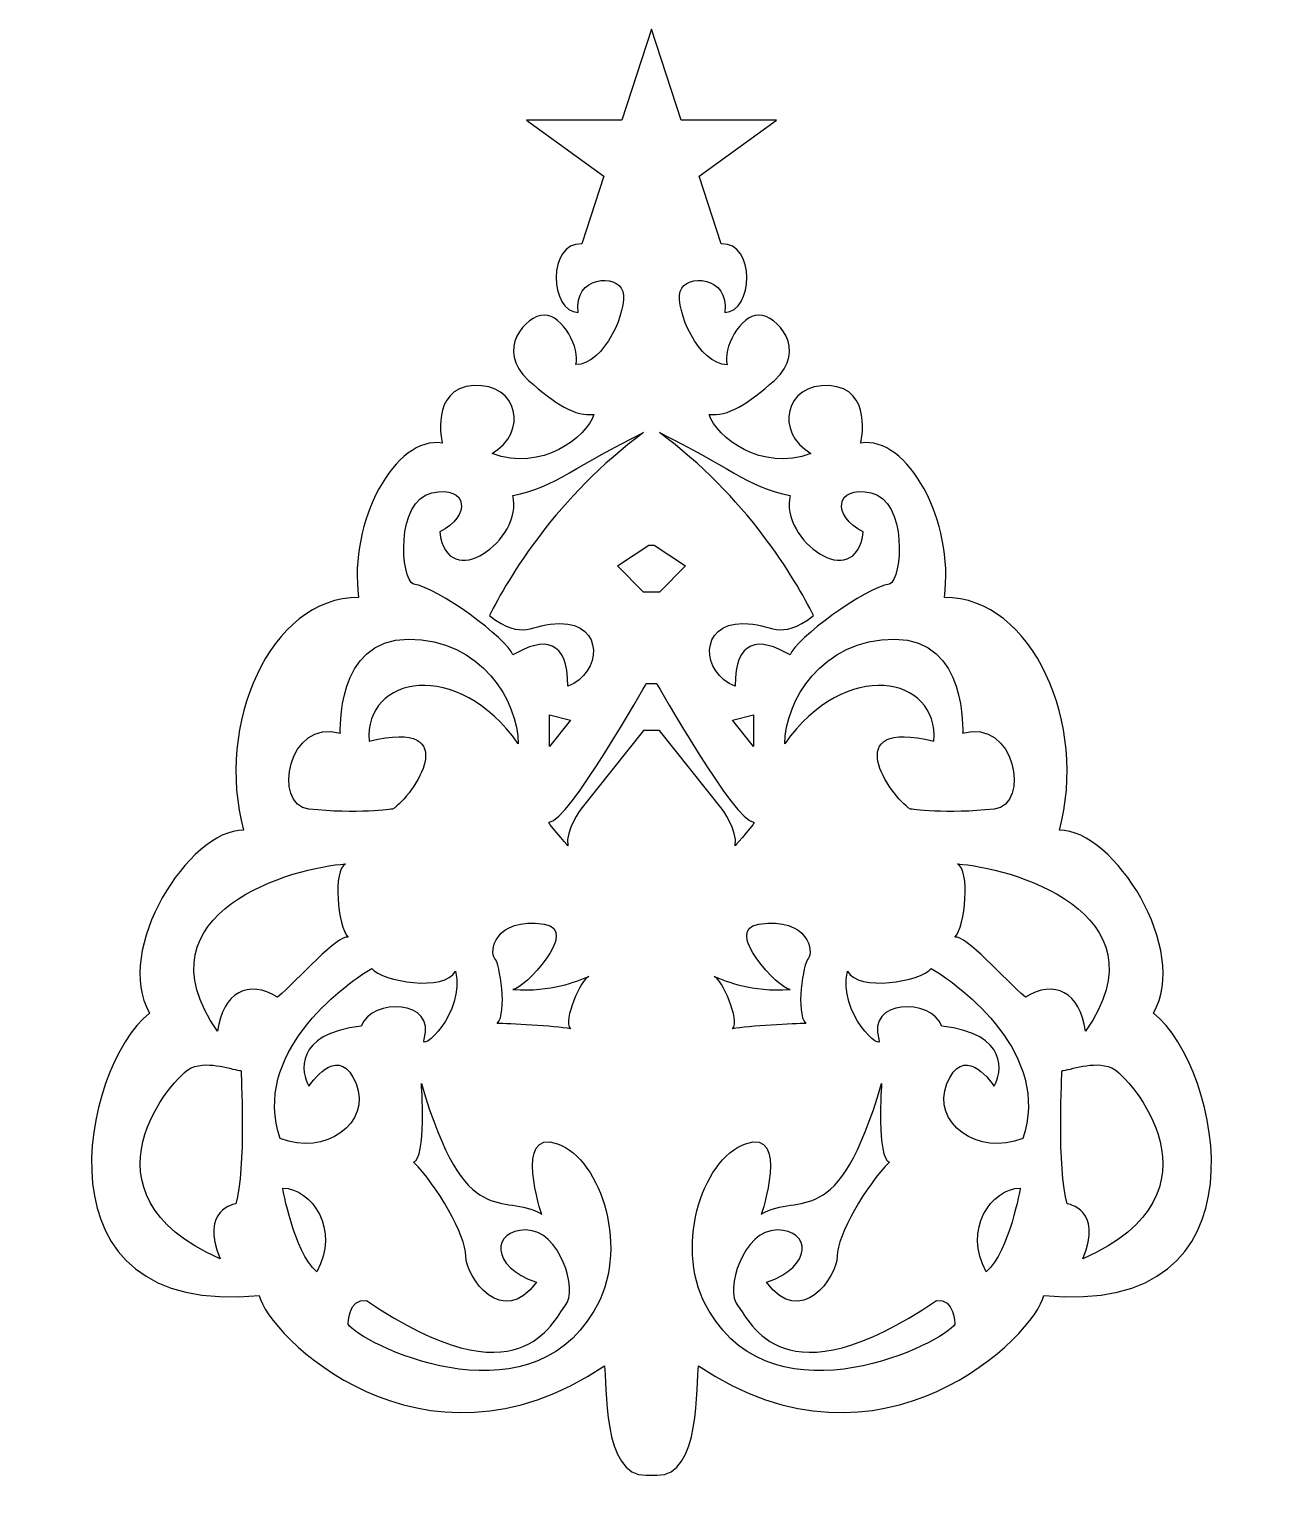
# Model space of a CAD drawing. Header units: centimetres. Extents: x -9.7 to 9.7, y -11.5 to 11.3.
import ezdxf

# ---------------------------------------------------------------- set-up
doc = ezdxf.new("R2010")
doc.units = ezdxf.units.CM
doc.header["$MEASUREMENT"] = 0
doc.layers.add('Camada 1', color=7, linetype='Continuous')

msp = doc.modelspace()

# ---------------------------------------------------------------- linework, layer by layer
at = {"layer": 'Camada 1'}
for points, knots in [([(-0.08141, -11.2813), (-0.77499, -11.32236), (-0.69334, -9.82318), (-0.73424, -9.57842), (-0.73424, -9.57842), (-3.59002, -11.49586), (-5.99696, -9.08889), (-6.11936, -8.47677), (-6.11936, -8.47677), (-9.70947, -8.84378), (-8.89349, -4.92747), (-7.83278, -4.07091), (-7.83278, -4.07091), (-8.40396, -3.09182), (-7.22085, -1.21513), (-6.36416, -1.21513), (-6.36416, -1.21513), (-6.81295, 0.41648), (-5.95609, 2.41585), (-4.56912, 2.41585), (-4.56912, 2.41585), (-4.73242, 3.5988), (-3.99794, 4.94521), (-3.26361, 4.82282), (-3.26361, 4.82282), (-3.26361, 4.82282), (-3.46763, 5.67951), (-2.77408, 5.72042), (-2.77408, 5.72042), (-2.0805, 5.76132), (-1.91739, 4.98612), (-2.48841, 4.65971), (-2.48841, 4.65971), (-1.71321, 4.3742), (-1.01979, 4.90448), (-0.89739, 5.27164), (-0.89739, 5.27164), (-1.1829, 5.23089), (-1.50948, 5.43476), (-1.91739, 5.80192), (-1.91739, 5.80192), (-2.44685, 6.27849), (-1.95814, 6.82192), (-1.67262, 6.82192), (-1.67262, 6.82192), (-1.3871, 6.82192), (-1.10144, 6.29164), (-1.1829, 6.04688), (-1.1829, 6.04688), (-0.73411, 6.04688), (-0.36711, 6.90357), (-0.4486, 7.18909), (-0.4486, 7.18909), (-0.53009, 7.47461), (-1.2238, 7.43386), (-1.14218, 6.86267), (-1.14218, 6.86267), (-1.59097, 6.86267), (-1.63171, 7.96432), (-1.08879, 7.93032), (-1.08879, 7.93032), (-1.08879, 7.93032), (-0.74578, 8.98662), (-0.74578, 8.98662), (-0.74578, 8.98662), (-0.74578, 8.98662), (-1.95268, 9.8633), (-1.95268, 9.8633), (-1.95268, 9.8633), (-1.95268, 9.8633), (-0.4609, 9.8633), (-0.4609, 9.8633), (-0.4609, 9.8633), (-0.4609, 9.8633), (0.00005, 11.28212), (0.00005, 11.28212), (0.00005, 11.28212), (0.00005, 11.28212), (0.46101, 9.86329), (0.46101, 9.86329), (0.46101, 9.86329), (0.46101, 9.86329), (1.95262, 9.8633), (1.95262, 9.8633), (1.95262, 9.8633), (1.95262, 9.8633), (0.74586, 8.98655), (0.74586, 8.98655), (0.74586, 8.98655), (0.74586, 8.98655), (1.08889, 7.93025), (1.08889, 7.93025), (1.08889, 7.93025), (1.63166, 7.96425), (1.59091, 6.8626), (1.14212, 6.8626), (1.14212, 6.8626), (1.22393, 7.43378), (0.53019, 7.47453), (0.4487, 7.18902), (0.4487, 7.18902), (0.36723, 6.90351), (0.73405, 6.04681), (1.18284, 6.04681), (1.18284, 6.04681), (1.10137, 6.29158), (1.38723, 6.82185), (1.67272, 6.82185), (1.67272, 6.82185), (1.95823, 6.82185), (2.44681, 6.27842), (1.91751, 5.80185), (1.91751, 5.80185), (1.50944, 5.43469), (1.18284, 5.23083), (0.89733, 5.27157), (0.89733, 5.27157), (1.01989, 4.90441), (1.71312, 4.37413), (2.48853, 4.65964), (2.48853, 4.65964), (1.91751, 4.98606), (2.08046, 5.76126), (2.77404, 5.72035), (2.77404, 5.72035), (3.46759, 5.67945), (3.26357, 4.82275), (3.26357, 4.82275), (3.26357, 4.82275), (3.99789, 4.94515), (4.73254, 3.59873), (4.56924, 2.41578), (4.56924, 2.41578), (5.95605, 2.41578), (6.81293, 0.41638), (6.36412, -1.2152), (6.36412, -1.2152), (7.221, -1.2152), (8.40411, -3.09189), (7.83274, -4.07098), (7.83274, -4.07098), (8.89364, -4.92752), (9.70946, -8.84385), (6.11935, -8.47685), (6.11935, -8.47685), (5.99714, -9.08896), (3.59014, -11.4959), (0.73439, -9.5785), (0.73439, -9.5785), (0.69333, -9.82327), (0.77514, -11.32245), (0.08156, -11.28138), (0.08156, -11.28138), (0.08156, -11.28138), (-0.08141, -11.28136), (-0.08141, -11.28136), (-0.08141, -11.28136), (-0.08141, -11.28136), (-0.08141, -11.2813), (-0.08141, -11.2813)], [0, 0, 0, 0, 0.02439024, 0.02439024, 0.02439024, 0.02439024, 0.04878049, 0.04878049, 0.04878049, 0.04878049, 0.07317073, 0.07317073, 0.07317073, 0.07317073, 0.09756098, 0.09756098, 0.09756098, 0.09756098, 0.12195122, 0.12195122, 0.12195122, 0.12195122, 0.14634146, 0.14634146, 0.14634146, 0.14634146, 0.17073171, 0.17073171, 0.17073171, 0.17073171, 0.19512195, 0.19512195, 0.19512195, 0.19512195, 0.2195122, 0.2195122, 0.2195122, 0.2195122, 0.24390244, 0.24390244, 0.24390244, 0.24390244, 0.26829268, 0.26829268, 0.26829268, 0.26829268, 0.29268293, 0.29268293, 0.29268293, 0.29268293, 0.31707317, 0.31707317, 0.31707317, 0.31707317, 0.34146341, 0.34146341, 0.34146341, 0.34146341, 0.36585366, 0.36585366, 0.36585366, 0.36585366, 0.3902439, 0.3902439, 0.3902439, 0.3902439, 0.41463415, 0.41463415, 0.41463415, 0.41463415, 0.43902439, 0.43902439, 0.43902439, 0.43902439, 0.46341463, 0.46341463, 0.46341463, 0.46341463, 0.48780488, 0.48780488, 0.48780488, 0.48780488, 0.51219512, 0.51219512, 0.51219512, 0.51219512, 0.53658537, 0.53658537, 0.53658537, 0.53658537, 0.56097561, 0.56097561, 0.56097561, 0.56097561, 0.58536585, 0.58536585, 0.58536585, 0.58536585, 0.6097561, 0.6097561, 0.6097561, 0.6097561, 0.63414634, 0.63414634, 0.63414634, 0.63414634, 0.65853659, 0.65853659, 0.65853659, 0.65853659, 0.68292683, 0.68292683, 0.68292683, 0.68292683, 0.70731707, 0.70731707, 0.70731707, 0.70731707, 0.73170732, 0.73170732, 0.73170732, 0.73170732, 0.75609756, 0.75609756, 0.75609756, 0.75609756, 0.7804878, 0.7804878, 0.7804878, 0.7804878, 0.80487805, 0.80487805, 0.80487805, 0.80487805, 0.82926829, 0.82926829, 0.82926829, 0.82926829, 0.85365854, 0.85365854, 0.85365854, 0.85365854, 0.87804878, 0.87804878, 0.87804878, 0.87804878, 0.90243902, 0.90243902, 0.90243902, 0.90243902, 0.92682927, 0.92682927, 0.92682927, 0.92682927, 0.95121951, 0.95121951, 0.95121951, 0.95121951, 1, 1, 1, 1]), ([(-0.12234, 4.9861), (-1.14215, 4.49657), (-1.50931, 4.12925), (-2.16215, 4.00685), (-2.16215, 4.00685), (-1.99885, 3.31343), (-3.18196, 2.45658), (-3.30436, 3.43583), (-3.30436, 3.43583), (-2.81483, 3.6806), (-2.85557, 4.17013), (-3.42673, 4.04776), (-3.42673, 4.04776), (-3.99791, 3.92536), (-3.91645, 2.70151), (-3.7124, 2.61988), (-3.7124, 2.61988), (-3.34524, 2.57898), (-2.24378, 1.76319), (-2.16213, 1.51842), (-2.16213, 1.51842), (-1.6726, 1.80393), (-1.30528, 1.76319), (-1.30528, 1.02889), (-1.30528, 1.02889), (-0.775, 1.23291), (-0.73312, 2.00798), (-1.42765, 2.00798), (-1.42765, 2.00798), (-1.87644, 2.00798), (-1.99899, 1.72247), (-2.52927, 2.13035), (-2.52927, 2.13035), (-2.24361, 2.7015), (-1.46857, 4.00685), (-0.12234, 4.9861)], [0, 0, 0, 0, 0.1, 0.1, 0.1, 0.1, 0.2, 0.2, 0.2, 0.2, 0.3, 0.3, 0.3, 0.3, 0.4, 0.4, 0.4, 0.4, 0.5, 0.5, 0.5, 0.5, 0.6, 0.6, 0.6, 0.6, 0.7, 0.7, 0.7, 0.7, 0.8, 0.8, 0.8, 0.8, 1, 1, 1, 1]), ([(2.52923, 2.13032), (1.99895, 1.72241), (1.8764, 2.00795), (1.42761, 2.00795), (1.42761, 2.00795), (0.73305, 2.00795), (0.77509, 1.23291), (1.30537, 1.02886), (1.30537, 1.02886), (1.30537, 1.76316), (1.67269, 1.8039), (2.16225, 1.51839), (2.16225, 1.51839), (2.24372, 1.76316), (3.34536, 2.57895), (3.71236, 2.61985), (3.71236, 2.61985), (3.91638, 2.70147), (3.99787, 3.92533), (3.42685, 4.04773), (3.42685, 4.04773), (2.85548, 4.1701), (2.81474, 3.68057), (3.30429, 3.4358), (3.30429, 3.4358), (3.18205, 2.45655), (1.99894, 3.3134), (2.16224, 4.00682), (2.16224, 4.00682), (1.50941, 4.12919), (1.14209, 4.49651), (0.12241, 4.98607), (0.12241, 4.98607), (1.46868, 4.00685), (2.24372, 2.7015), (2.52923, 2.13032)], [0, 0, 0, 0, 0.1, 0.1, 0.1, 0.1, 0.2, 0.2, 0.2, 0.2, 0.3, 0.3, 0.3, 0.3, 0.4, 0.4, 0.4, 0.4, 0.5, 0.5, 0.5, 0.5, 0.6, 0.6, 0.6, 0.6, 0.7, 0.7, 0.7, 0.7, 0.8, 0.8, 0.8, 0.8, 1, 1, 1, 1]), ([(0.12242, 2.49748), (0.12242, 2.49748), (0.53033, 2.90539), (0.53033, 2.90539), (0.53033, 2.90539), (0.53033, 2.90539), (0.0408, 3.23181), (0.0408, 3.23181), (0.0408, 3.23181), (0.0408, 3.23181), (-0.04069, 3.23181), (-0.04069, 3.23181), (-0.04069, 3.23181), (-0.04069, 3.23181), (-0.53022, 2.90539), (-0.53022, 2.90539), (-0.53022, 2.90539), (-0.53022, 2.90539), (-0.12231, 2.49748), (-0.12231, 2.49748), (-0.12231, 2.49748), (-0.12231, 2.49748), (0.12242, 2.49748), (0.12242, 2.49748)], [0, 0, 0, 0, 0.14285714, 0.14285714, 0.14285714, 0.14285714, 0.28571429, 0.28571429, 0.28571429, 0.28571429, 0.42857143, 0.42857143, 0.42857143, 0.42857143, 0.57142857, 0.57142857, 0.57142857, 0.57142857, 0.71428571, 0.71428571, 0.71428571, 0.71428571, 1, 1, 1, 1]), ([(-2.0805, 0.13126), (-2.0805, 0.78409), (-2.65152, 1.76318), (-3.79389, 1.76318), (-3.79389, 1.76318), (-4.93626, 1.76318), (-4.8546, 0.29456), (-4.8546, 0.29456), (-4.8546, 0.29456), (-5.67055, 0.53933), (-5.92452, -0.82415), (-5.34413, -0.88855), (-5.34413, -0.88855), (-4.60965, -0.97004), (-4.03862, -0.88855), (-4.03862, -0.88855), (-4.03862, -0.88855), (-3.7122, -0.68453), (-2.89625, 0.53901), (-4.40578, 0.17201), (-4.40578, 0.17201), (-4.48747, 1.19182), (-3.01884, 1.47765), (-2.0805, 0.13126)], [0, 0, 0, 0, 0.14285714, 0.14285714, 0.14285714, 0.14285714, 0.28571429, 0.28571429, 0.28571429, 0.28571429, 0.42857143, 0.42857143, 0.42857143, 0.42857143, 0.57142857, 0.57142857, 0.57142857, 0.57142857, 0.71428571, 0.71428571, 0.71428571, 0.71428571, 1, 1, 1, 1]), ([(4.40592, 0.17201), (2.89623, 0.53901), (3.71237, -0.68453), (4.0386, -0.88855), (4.0386, -0.88855), (4.0386, -0.88855), (4.60962, -0.97004), (5.34429, -0.88855), (5.34429, -0.88855), (5.92449, -0.82415), (5.67052, 0.53933), (4.85473, 0.29456), (4.85473, 0.29456), (4.85473, 0.29456), (4.93622, 1.76318), (3.79383, 1.76318), (3.79383, 1.76318), (2.65146, 1.76318), (2.08044, 0.78412), (2.08044, 0.13126), (2.08044, 0.13126), (3.01879, 1.47765), (4.48741, 1.19182), (4.40592, 0.17201)], [0, 0, 0, 0, 0.14285714, 0.14285714, 0.14285714, 0.14285714, 0.28571429, 0.28571429, 0.28571429, 0.28571429, 0.42857143, 0.42857143, 0.42857143, 0.42857143, 0.57142857, 0.57142857, 0.57142857, 0.57142857, 0.71428571, 0.71428571, 0.71428571, 0.71428571, 1, 1, 1, 1]), ([(0.12242, 0.33528), (0.12242, 0.33528), (1.10135, -0.88855), (1.10135, -0.88855), (1.10135, -0.88855), (1.10135, -0.88855), (1.34612, -1.21515), (1.30537, -1.45992), (1.30537, -1.45992), (1.30537, -1.45992), (1.67269, -1.05185), (1.59088, -1.0926), (1.59088, -1.0926), (1.30537, -1.0926), (0.08151, 1.0696), (0.08151, 1.0696), (0.08151, 1.0696), (0.08151, 1.0696), (-0.08144, 1.0696), (-0.08144, 1.0696), (-0.08144, 1.0696), (-0.08144, 1.0696), (-1.30546, -1.0926), (-1.59097, -1.0926), (-1.59097, -1.0926), (-1.67262, -1.05185), (-1.3053, -1.45992), (-1.3053, -1.45992), (-1.3053, -1.45992), (-1.3462, -1.21515), (-1.10141, -0.88855), (-1.10141, -0.88855), (-1.10141, -0.88855), (-1.10141, -0.88855), (-0.12235, 0.33528), (-0.12235, 0.33528), (-0.12235, 0.33528), (-0.12235, 0.33528), (0.12242, 0.33528), (0.12242, 0.33528)], [0, 0, 0, 0, 0.09090909, 0.09090909, 0.09090909, 0.09090909, 0.18181818, 0.18181818, 0.18181818, 0.18181818, 0.27272727, 0.27272727, 0.27272727, 0.27272727, 0.36363636, 0.36363636, 0.36363636, 0.36363636, 0.45454545, 0.45454545, 0.45454545, 0.45454545, 0.54545455, 0.54545455, 0.54545455, 0.54545455, 0.63636364, 0.63636364, 0.63636364, 0.63636364, 0.72727273, 0.72727273, 0.72727273, 0.72727273, 0.81818182, 0.81818182, 0.81818182, 0.81818182, 1, 1, 1, 1]), ([(-1.26455, 0.49858), (-1.26455, 0.49858), (-1.59097, 0.58007), (-1.59097, 0.58007), (-1.59097, 0.58007), (-1.59097, 0.58007), (-1.59097, 0.09051), (-1.59097, 0.09051), (-1.59097, 0.09051), (-1.59097, 0.09051), (-1.26455, 0.49858), (-1.26455, 0.49858)], [0, 0, 0, 0, 0.25, 0.25, 0.25, 0.25, 0.5, 0.5, 0.5, 0.5, 1, 1, 1, 1]), ([(1.59089, 0.09051), (1.59089, 0.09051), (1.59089, 0.58007), (1.59089, 0.58007), (1.59089, 0.58007), (1.59089, 0.58007), (1.26466, 0.49858), (1.26466, 0.49858), (1.26466, 0.49858), (1.26466, 0.49858), (1.59089, 0.09051), (1.59089, 0.09051)], [0, 0, 0, 0, 0.25, 0.25, 0.25, 0.25, 0.5, 0.5, 0.5, 0.5, 1, 1, 1, 1]), ([(-4.73223, -2.88779), (-4.8955, -2.72452), (-4.97684, -1.82689), (-4.77298, -1.74542), (-4.77298, -1.74542), (-5.54821, -1.78617), (-8.07755, -2.47974), (-6.77207, -4.35643), (-6.77207, -4.35643), (-6.69058, -3.74432), (-6.28235, -3.54064), (-5.83373, -3.82615), (-5.83373, -3.82615), (-5.50743, -3.54031), (-4.89537, -2.84708), (-4.73223, -2.88779)], [0, 0, 0, 0, 0.2, 0.2, 0.2, 0.2, 0.4, 0.4, 0.4, 0.4, 0.6, 0.6, 0.6, 0.6, 1, 1, 1, 1]), ([(5.83382, -3.82614), (6.28229, -3.54063), (6.6907, -3.7443), (6.77216, -4.35642), (6.77216, -4.35642), (8.07751, -2.47973), (5.5483, -1.78615), (4.77292, -1.74541), (4.77292, -1.74541), (4.97694, -1.82688), (4.89548, -2.7245), (4.73217, -2.88778), (4.73217, -2.88778), (4.89548, -2.84708), (5.50757, -3.54031), (5.83382, -3.82614)], [0, 0, 0, 0, 0.2, 0.2, 0.2, 0.2, 0.4, 0.4, 0.4, 0.4, 0.6, 0.6, 0.6, 0.6, 1, 1, 1, 1]), ([(-2.16215, -3.70361), (-1.99885, -3.70361), (-1.10141, -2.76524), (-1.67262, -2.68377), (-1.67262, -2.68377), (-2.46624, -2.57042), (-2.52931, -3.13258), (-2.44766, -3.21405), (-2.44766, -3.21405), (-2.36604, -3.29554), (-2.24364, -4.07093), (-2.40691, -4.23389), (-2.40691, -4.23389), (-2.24377, -4.23389), (-1.50931, -4.27461), (-1.26454, -4.3157), (-1.26454, -4.3157), (-1.38691, -4.19349), (-1.1014, -3.54031), (-0.97903, -3.49957), (-0.97903, -3.49957), (-1.18306, -3.58106), (-1.55022, -3.74433), (-2.16215, -3.70361)], [0, 0, 0, 0, 0.14285714, 0.14285714, 0.14285714, 0.14285714, 0.28571429, 0.28571429, 0.28571429, 0.28571429, 0.42857143, 0.42857143, 0.42857143, 0.42857143, 0.57142857, 0.57142857, 0.57142857, 0.57142857, 0.71428571, 0.71428571, 0.71428571, 0.71428571, 1, 1, 1, 1]), ([(0.97914, -3.49956), (1.10135, -3.54031), (1.38686, -4.19348), (1.26465, -4.31569), (1.26465, -4.31569), (1.50942, -4.2746), (2.24371, -4.23388), (2.40702, -4.23388), (2.40702, -4.23388), (2.24372, -4.07092), (2.36596, -3.29554), (2.44777, -3.21404), (2.44777, -3.21404), (2.52924, -3.13257), (2.46616, -2.57041), (1.6727, -2.68376), (1.6727, -2.68376), (1.10136, -2.76523), (1.99896, -3.7036), (2.16226, -3.7036), (2.16226, -3.7036), (1.55017, -3.74433), (1.18316, -3.58106), (0.97914, -3.49956)], [0, 0, 0, 0, 0.14285714, 0.14285714, 0.14285714, 0.14285714, 0.28571429, 0.28571429, 0.28571429, 0.28571429, 0.42857143, 0.42857143, 0.42857143, 0.42857143, 0.57142857, 0.57142857, 0.57142857, 0.57142857, 0.71428571, 0.71428571, 0.71428571, 0.71428571, 1, 1, 1, 1]), ([(-3.54912, -4.47865), (-3.62648, -4.71093), (-2.89629, -4.07093), (-3.05959, -3.41809), (-3.05959, -3.41809), (-3.22286, -3.74432), (-4.20196, -3.58136), (-4.36507, -3.37734), (-4.36507, -3.37734), (-4.8546, -3.66285), (-6.24176, -4.72375), (-5.79295, -6.02907), (-5.79295, -6.02907), (-5.0994, -6.31458), (-4.36507, -5.78396), (-4.60984, -5.17222), (-4.60984, -5.17222), (-4.85461, -4.56045), (-5.26249, -5.09041), (-5.34414, -5.21297), (-5.34414, -5.21297), (-5.46651, -5.00927), (-5.58875, -4.39684), (-4.52819, -4.2746), (-4.52819, -4.2746), (-4.36507, -3.82614), (-3.34507, -3.86657), (-3.54912, -4.47865)], [0, 0, 0, 0, 0.125, 0.125, 0.125, 0.125, 0.25, 0.25, 0.25, 0.25, 0.375, 0.375, 0.375, 0.375, 0.5, 0.5, 0.5, 0.5, 0.625, 0.625, 0.625, 0.625, 0.75, 0.75, 0.75, 0.75, 1, 1, 1, 1]), ([(4.52816, -4.27461), (5.58872, -4.39685), (5.4665, -5.00928), (5.34429, -5.21298), (5.34429, -5.21298), (5.26245, -5.09042), (4.85473, -4.56046), (4.60997, -5.17223), (4.60997, -5.17223), (4.3652, -5.78397), (5.0995, -6.3146), (5.79308, -6.02908), (5.79308, -6.02908), (6.24189, -4.72376), (4.85474, -3.66286), (4.3652, -3.37735), (4.3652, -3.37735), (4.2019, -3.58137), (3.22281, -3.74433), (3.05953, -3.4181), (3.05953, -3.4181), (2.89623, -4.07093), (3.62661, -4.71093), (3.54906, -4.47866), (3.54906, -4.47866), (3.34502, -3.86657), (4.3652, -3.82614), (4.52816, -4.27461)], [0, 0, 0, 0, 0.125, 0.125, 0.125, 0.125, 0.25, 0.25, 0.25, 0.25, 0.375, 0.375, 0.375, 0.375, 0.5, 0.5, 0.5, 0.5, 0.625, 0.625, 0.625, 0.625, 0.75, 0.75, 0.75, 0.75, 1, 1, 1, 1]), ([(-6.40487, -4.96819), (-6.52724, -4.96819), (-6.89459, -4.80492), (-7.1801, -4.92747), (-7.1801, -4.92747), (-7.46561, -5.05002), (-9.05679, -6.88594), (-6.73129, -7.90578), (-6.73129, -7.90578), (-7.05771, -7.13037), (-6.48652, -7.0489), (-6.48652, -7.0489), (-6.48652, -7.0489), (-6.32325, -6.51862), (-6.40487, -4.96819), (-6.40487, -4.96819)], [0, 0, 0, 0, 0.2, 0.2, 0.2, 0.2, 0.4, 0.4, 0.4, 0.4, 0.6, 0.6, 0.6, 0.6, 1, 1, 1, 1]), ([(6.48663, -7.0489), (6.48663, -7.0489), (7.05765, -7.13037), (6.7314, -7.90578), (6.7314, -7.90578), (9.0569, -6.88594), (7.46572, -5.05), (7.18021, -4.92747), (7.18021, -4.92747), (6.8947, -4.80494), (6.52738, -4.96819), (6.40482, -4.96819), (6.40482, -4.96819), (6.40485, -4.96819), (6.32336, -6.51862), (6.48663, -7.0489)], [0, 0, 0, 0, 0.2, 0.2, 0.2, 0.2, 0.4, 0.4, 0.4, 0.4, 0.6, 0.6, 0.6, 0.6, 1, 1, 1, 1]), ([(-3.59003, -5.17221), (-3.59003, -5.17221), (-3.50854, -6.35498), (-3.7124, -6.39607), (-3.7124, -6.39607), (-3.34524, -6.76339), (-2.89645, -7.53875), (-2.89645, -7.86504), (-2.89645, -7.86504), (-2.89645, -8.19127), (-2.32543, -9.00709), (-1.79499, -8.27276), (-1.79499, -8.27276), (-2.52929, -8.02799), (-2.48857, -7.45697), (-1.95813, -7.45697), (-1.95813, -7.45697), (-1.42769, -7.45697), (-1.14218, -8.39531), (-1.3462, -8.64008), (-1.3462, -8.64008), (-1.55022, -8.88485), (-2.03975, -10.18985), (-4.44675, -8.55827), (-4.44675, -8.55827), (-4.73226, -8.51752), (-4.73226, -8.92559), (-4.73226, -8.92559), (-4.73226, -8.92559), (-4.56912, -9.2111), (-1.95813, -10.51645), (-0.89742, -8.72157), (-0.89742, -8.72157), (-0.32624, -7.78323), (-0.77505, -6.35532), (-1.4686, -6.11056), (-1.4686, -6.11056), (-2.16215, -5.8658), (-1.71337, -7.21221), (-1.71337, -7.21221), (-1.71337, -7.21221), (-2.32526, -6.84485), (-2.89663, -7.53843), (-3.59003, -5.17221)], [0, 0, 0, 0, 0.08333333, 0.08333333, 0.08333333, 0.08333333, 0.16666667, 0.16666667, 0.16666667, 0.16666667, 0.25, 0.25, 0.25, 0.25, 0.33333333, 0.33333333, 0.33333333, 0.33333333, 0.41666667, 0.41666667, 0.41666667, 0.41666667, 0.5, 0.5, 0.5, 0.5, 0.58333333, 0.58333333, 0.58333333, 0.58333333, 0.66666667, 0.66666667, 0.66666667, 0.66666667, 0.75, 0.75, 0.75, 0.75, 0.83333333, 0.83333333, 0.83333333, 0.83333333, 1, 1, 1, 1]), ([(1.71344, -7.2122), (1.71344, -7.2122), (2.16225, -5.86579), (1.46867, -6.11055), (1.46867, -6.11055), (0.77509, -6.35531), (0.3263, -7.78322), (0.8973, -8.72156), (0.8973, -8.72156), (1.9582, -10.51644), (4.56919, -9.21109), (4.73214, -8.92558), (4.73214, -8.92558), (4.73214, -8.92558), (4.73214, -8.51751), (4.44663, -8.55826), (4.44663, -8.55826), (2.03966, -10.18984), (1.55013, -8.88484), (1.34608, -8.64007), (1.34608, -8.64007), (1.14206, -8.3953), (1.42757, -7.45696), (1.95817, -7.45696), (1.95817, -7.45696), (2.48847, -7.45696), (2.52919, -8.02798), (1.7949, -8.27275), (1.7949, -8.27275), (2.32552, -9.00707), (2.89652, -8.19126), (2.89652, -7.86503), (2.89652, -7.86503), (2.89652, -7.53877), (3.34533, -6.76338), (3.71234, -6.39606), (3.71234, -6.39606), (3.50864, -6.35497), (3.5901, -5.1722), (3.5901, -5.1722), (3.5901, -5.1722), (2.89655, -7.53843), (2.32521, -6.84485), (1.71344, -7.2122)], [0, 0, 0, 0, 0.08333333, 0.08333333, 0.08333333, 0.08333333, 0.16666667, 0.16666667, 0.16666667, 0.16666667, 0.25, 0.25, 0.25, 0.25, 0.33333333, 0.33333333, 0.33333333, 0.33333333, 0.41666667, 0.41666667, 0.41666667, 0.41666667, 0.5, 0.5, 0.5, 0.5, 0.58333333, 0.58333333, 0.58333333, 0.58333333, 0.66666667, 0.66666667, 0.66666667, 0.66666667, 0.75, 0.75, 0.75, 0.75, 0.83333333, 0.83333333, 0.83333333, 0.83333333, 1, 1, 1, 1]), ([(-5.22176, -8.1098), (-4.8546, -7.45731), (-5.30338, -6.80413), (-5.7522, -6.80413), (-5.7522, -6.80413), (-5.75223, -6.80413), (-5.58893, -7.78322), (-5.22176, -8.1098)], [0, 0, 0, 0, 0.33333333, 0.33333333, 0.33333333, 0.33333333, 1, 1, 1, 1]), ([(5.75233, -6.80413), (5.30354, -6.80413), (4.85473, -7.45731), (5.22173, -8.1098), (5.22173, -8.1098), (5.58906, -7.78322), (5.75233, -6.80413), (5.75233, -6.80413)], [0, 0, 0, 0, 0.33333333, 0.33333333, 0.33333333, 0.33333333, 1, 1, 1, 1])]:
    msp.add_open_spline(points, degree=3, knots=knots, dxfattribs=at)

doc.saveas('drawing.dxf')
